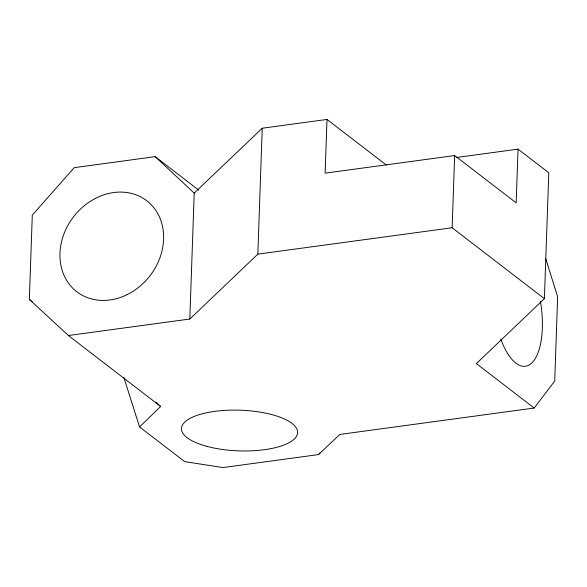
<?xml version="1.0" encoding="UTF-8"?>
<svg xmlns="http://www.w3.org/2000/svg" width="587" height="587" viewBox="0 0 587 587"><rect width="100%" height="100%" fill="white"/><g stroke="black" fill="none" stroke-linecap="round" stroke-linejoin="round"><path stroke-width="0.88" d="M545.631 258.375L557.65 296.795L554.708 381.066L534.185 408.038L339.888 434.431L318.477 454.595L222.943 467.568L184.736 461.631L139.552 426.94L160.633 406.468L68.378 335.522L29.35 299.392L32.292 215.113L74.241 167.647L155.195 156.648L198.78 190.166M68.378 335.522L189.814 319.027L194.209 193.123L262.235 128.23L327.003 119.432L386.341 165.057M189.814 319.027L257.84 254.142L262.235 128.23M327.003 119.432L325.132 173.15L454.661 155.555L516.171 202.853L518.042 149.135L456.451 157.499M534.185 408.038L476.373 363.58L544.398 298.688L452.144 227.749L454.661 155.555M544.398 298.688L548.794 172.783L518.042 149.135M318.477 454.595L320.297 452.54M257.84 254.142L452.144 227.749M29.35 299.392L32.256 301.623M155.922 402.11L160.633 406.468M155.195 156.648L194.209 193.123M123.813 377.302L139.552 426.94M540.451 301.476A57.387 23.649 82.3 0 1 531.829 362.964A57.387 23.649 82.3 0 1 500.792 339.205M126.931 294.733A57.387 48.273 -52.4 0 0 147.146 201.062A57.387 48.273 -52.4 0 0 61.261 242.974A57.387 48.273 -52.4 0 0 126.931 294.733M206.573 446.281A58.106 20.347 2 0 0 297.44 433.94A58.106 20.347 2 0 0 214.644 411.377A58.106 20.347 2 0 0 206.573 446.281"/></g></svg>
